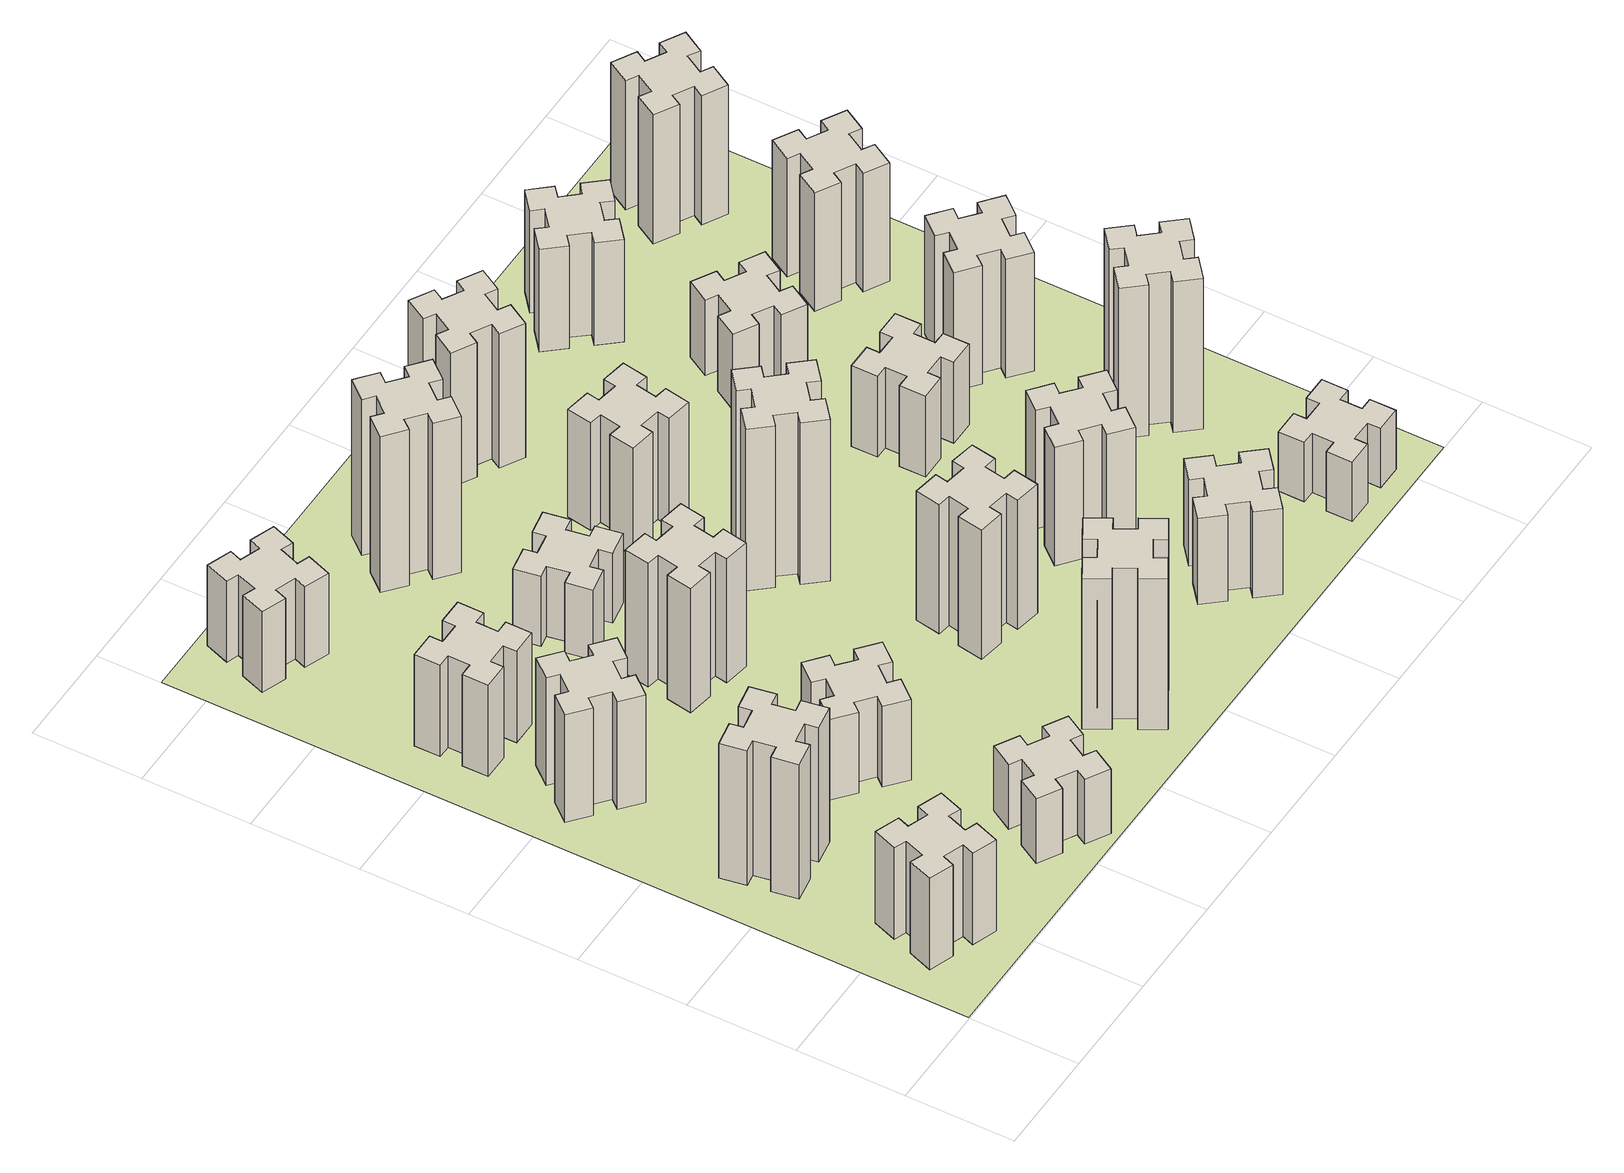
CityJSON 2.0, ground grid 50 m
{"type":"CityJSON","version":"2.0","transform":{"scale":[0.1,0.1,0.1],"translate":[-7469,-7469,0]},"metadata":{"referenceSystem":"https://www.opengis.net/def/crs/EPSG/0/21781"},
"CityObjects":{
"building1":{"type":"Building","attributes":{"class":"1000","function":"1000","usage":"1000","yearOfConstruction":2016,"roofType":"1000","measuredHeight":51,"storeysAboveGround":30,"storeysBelowGround":0},"geometry":[{"type":"Solid","lod":"1","boundaries":[[[[0,1,2,3,4,5,6,7,8,9,10,11,12,13,14,15,16,17,18,19]],[[17,16,20,21]],[[16,15,22,20]],[[15,14,23,22]],[[14,13,24,23]],[[13,12,25,24]],[[12,11,26,25]],[[11,10,27,26]],[[10,9,28,27]],[[9,8,29,28]],[[8,7,30,29]],[[7,6,31,30]],[[6,5,32,31]],[[5,4,33,32]],[[4,3,34,33]],[[3,2,35,34]],[[2,1,36,35]],[[1,0,37,36]],[[0,19,38,37]],[[19,18,39,38]],[[18,17,21,39]],[[24,25,26,27,28,29,30,31,32,33,34,35,36,37,38,39,21,20,22,23]]]]}]},
"building2":{"type":"Building","attributes":{"class":"1000","function":"1000","usage":"1000","yearOfConstruction":2016,"roofType":"1000","measuredHeight":75,"storeysAboveGround":30,"storeysBelowGround":0},"geometry":[{"type":"Solid","lod":"1","boundaries":[[[[40,41,42,43,44,45,46,47,48,49,50,51,52,53,54,55,56,57,58,59]],[[57,56,60,61]],[[56,55,62,60]],[[55,54,63,62]],[[54,53,64,63]],[[53,52,65,64]],[[52,51,66,65]],[[51,50,67,66]],[[50,49,68,67]],[[49,48,69,68]],[[48,47,70,69]],[[47,46,71,70]],[[46,45,72,71]],[[45,44,73,72]],[[44,43,74,73]],[[43,42,75,74]],[[42,41,76,75]],[[41,40,77,76]],[[40,59,78,77]],[[59,58,79,78]],[[58,57,61,79]],[[64,65,66,67,68,69,70,71,72,73,74,75,76,77,78,79,61,60,62,63]]]]}]},
"building3":{"type":"Building","attributes":{"class":"1000","function":"1000","usage":"1000","yearOfConstruction":2016,"roofType":"1000","measuredHeight":60,"storeysAboveGround":30,"storeysBelowGround":0},"geometry":[{"type":"Solid","lod":"1","boundaries":[[[[80,81,82,83,84,85,86,87,88,89,90,91,92,93,94,95,96,97,98,99]],[[97,96,100,101]],[[96,95,102,100]],[[95,94,103,102]],[[94,93,104,103]],[[93,92,105,104]],[[92,91,106,105]],[[91,90,107,106]],[[90,89,108,107]],[[89,88,109,108]],[[88,87,110,109]],[[87,86,111,110]],[[86,85,112,111]],[[85,84,113,112]],[[84,83,114,113]],[[83,82,115,114]],[[82,81,116,115]],[[81,80,117,116]],[[80,99,118,117]],[[99,98,119,118]],[[98,97,101,119]],[[104,105,106,107,108,109,110,111,112,113,114,115,116,117,118,119,101,100,102,103]]]]}]},
"building4":{"type":"Building","attributes":{"class":"1000","function":"1000","usage":"1000","yearOfConstruction":2016,"roofType":"1000","measuredHeight":51,"storeysAboveGround":30,"storeysBelowGround":0},"geometry":[{"type":"Solid","lod":"1","boundaries":[[[[120,121,122,123,124,125,126,127,128,129,130,131,132,133,134,135,136,137,138,139]],[[137,136,140,141]],[[136,135,142,140]],[[135,134,143,142]],[[134,133,144,143]],[[133,132,145,144]],[[132,131,146,145]],[[131,130,147,146]],[[130,129,148,147]],[[129,128,149,148]],[[128,127,150,149]],[[127,126,151,150]],[[126,125,152,151]],[[125,124,153,152]],[[124,123,154,153]],[[123,122,155,154]],[[122,121,156,155]],[[121,120,157,156]],[[120,139,158,157]],[[139,138,159,158]],[[138,137,141,159]],[[144,145,146,147,148,149,150,151,152,153,154,155,156,157,158,159,141,140,142,143]]]]}]},
"building5":{"type":"Building","attributes":{"class":"1000","function":"1000","usage":"1000","yearOfConstruction":2016,"roofType":"1000","measuredHeight":36,"storeysAboveGround":30,"storeysBelowGround":0},"geometry":[{"type":"Solid","lod":"1","boundaries":[[[[160,161,162,163,164,165,166,167,168,169,170,171,172,173,174,175,176,177,178,179]],[[177,176,180,181]],[[176,175,182,180]],[[175,174,183,182]],[[174,173,184,183]],[[173,172,185,184]],[[172,171,186,185]],[[171,170,187,186]],[[170,169,188,187]],[[169,168,189,188]],[[168,167,190,189]],[[167,166,191,190]],[[166,165,192,191]],[[165,164,193,192]],[[164,163,194,193]],[[163,162,195,194]],[[162,161,196,195]],[[161,160,197,196]],[[160,179,198,197]],[[179,178,199,198]],[[178,177,181,199]],[[184,185,186,187,188,189,190,191,192,193,194,195,196,197,198,199,181,180,182,183]]]]}]},
"building6":{"type":"Building","attributes":{"class":"1000","function":"1000","usage":"1000","yearOfConstruction":2016,"roofType":"1000","measuredHeight":45,"storeysAboveGround":30,"storeysBelowGround":0},"geometry":[{"type":"Solid","lod":"1","boundaries":[[[[200,201,202,203,204,205,206,207,208,209,210,211,212,213,214,215,216,217,218,219]],[[217,216,220,221]],[[216,215,222,220]],[[215,214,223,222]],[[214,213,224,223]],[[213,212,225,224]],[[212,211,226,225]],[[211,210,227,226]],[[210,209,228,227]],[[209,208,229,228]],[[208,207,230,229]],[[207,206,231,230]],[[206,205,232,231]],[[205,204,233,232]],[[204,203,234,233]],[[203,202,235,234]],[[202,201,236,235]],[[201,200,237,236]],[[200,219,238,237]],[[219,218,239,238]],[[218,217,221,239]],[[224,225,226,227,228,229,230,231,232,233,234,235,236,237,238,239,221,220,222,223]]]]}]},
"building7":{"type":"Building","attributes":{"class":"1000","function":"1000","usage":"1000","yearOfConstruction":2016,"roofType":"1000","measuredHeight":45,"storeysAboveGround":30,"storeysBelowGround":0},"geometry":[{"type":"Solid","lod":"1","boundaries":[[[[240,241,242,243,244,245,246,247,248,249,250,251,252,253,254,255,256,257,258,259]],[[257,256,260,261]],[[256,255,262,260]],[[255,254,263,262]],[[254,253,264,263]],[[253,252,265,264]],[[252,251,266,265]],[[251,250,267,266]],[[250,249,268,267]],[[249,248,269,268]],[[248,247,270,269]],[[247,246,271,270]],[[246,245,272,271]],[[245,244,273,272]],[[244,243,274,273]],[[243,242,275,274]],[[242,241,276,275]],[[241,240,277,276]],[[240,259,278,277]],[[259,258,279,278]],[[258,257,261,279]],[[264,265,266,267,268,269,270,271,272,273,274,275,276,277,278,279,261,260,262,263]]]]}]},
"building8":{"type":"Building","attributes":{"class":"1000","function":"1000","usage":"1000","yearOfConstruction":2016,"roofType":"1000","measuredHeight":69,"storeysAboveGround":30,"storeysBelowGround":0},"geometry":[{"type":"Solid","lod":"1","boundaries":[[[[280,281,282,283,284,285,286,287,288,289,290,291,292,293,294,295,296,297,298,299]],[[297,296,300,301]],[[296,295,302,300]],[[295,294,303,302]],[[294,293,304,303]],[[293,292,305,304]],[[292,291,306,305]],[[291,290,307,306]],[[290,289,308,307]],[[289,288,309,308]],[[288,287,310,309]],[[287,286,311,310]],[[286,285,312,311]],[[285,284,313,312]],[[284,283,314,313]],[[283,282,315,314]],[[282,281,316,315]],[[281,280,317,316]],[[280,299,318,317]],[[299,298,319,318]],[[298,297,301,319]],[[304,305,306,307,308,309,310,311,312,313,314,315,316,317,318,319,301,300,302,303]]]]}]},
"building9":{"type":"Building","attributes":{"class":"1000","function":"1000","usage":"1000","yearOfConstruction":2016,"roofType":"1000","measuredHeight":39,"storeysAboveGround":30,"storeysBelowGround":0},"geometry":[{"type":"Solid","lod":"1","boundaries":[[[[320,321,322,323,324,325,326,327,328,329,330,331,332,333,334,335,336,337,338,339]],[[337,336,340,341]],[[336,335,342,340]],[[335,334,343,342]],[[334,333,344,343]],[[333,332,345,344]],[[332,331,346,345]],[[331,330,347,346]],[[330,329,348,347]],[[329,328,349,348]],[[328,327,350,349]],[[327,326,351,350]],[[326,325,352,351]],[[325,324,353,352]],[[324,323,354,353]],[[323,322,355,354]],[[322,321,356,355]],[[321,320,357,356]],[[320,339,358,357]],[[339,338,359,358]],[[338,337,341,359]],[[344,345,346,347,348,349,350,351,352,353,354,355,356,357,358,359,341,340,342,343]]]]}]},
"building10":{"type":"Building","attributes":{"class":"1000","function":"1000","usage":"1000","yearOfConstruction":2016,"roofType":"1000","measuredHeight":84,"storeysAboveGround":30,"storeysBelowGround":0},"geometry":[{"type":"Solid","lod":"1","boundaries":[[[[360,361,362,363,364,365,366,367,368,369,370,371,372,373,374,375,376,377,378,379]],[[377,376,380,381]],[[376,375,382,380]],[[375,374,383,382]],[[374,373,384,383]],[[373,372,385,384]],[[372,371,386,385]],[[371,370,387,386]],[[370,369,388,387]],[[369,368,389,388]],[[368,367,390,389]],[[367,366,391,390]],[[366,365,392,391]],[[365,364,393,392]],[[364,363,394,393]],[[363,362,395,394]],[[362,361,396,395]],[[361,360,397,396]],[[360,379,398,397]],[[379,378,399,398]],[[378,377,381,399]],[[384,385,386,387,388,389,390,391,392,393,394,395,396,397,398,399,381,380,382,383]]]]}]},
"building11":{"type":"Building","attributes":{"class":"1000","function":"1000","usage":"1000","yearOfConstruction":2016,"roofType":"1000","measuredHeight":87,"storeysAboveGround":30,"storeysBelowGround":0},"geometry":[{"type":"Solid","lod":"1","boundaries":[[[[400,401,402,403,404,405,406,407,408,409,410,411,412,413,414,415,416,417,418,419]],[[417,416,420,421]],[[416,415,422,420]],[[415,414,423,422]],[[414,413,424,423]],[[413,412,425,424]],[[412,411,426,425]],[[411,410,427,426]],[[410,409,428,427]],[[409,408,429,428]],[[408,407,430,429]],[[407,406,431,430]],[[406,405,432,431]],[[405,404,433,432]],[[404,403,434,433]],[[403,402,435,434]],[[402,401,436,435]],[[401,400,437,436]],[[400,419,438,437]],[[419,418,439,438]],[[418,417,421,439]],[[424,425,426,427,428,429,430,431,432,433,434,435,436,437,438,439,421,420,422,423]]]]}]},
"building12":{"type":"Building","attributes":{"class":"1000","function":"1000","usage":"1000","yearOfConstruction":2016,"roofType":"1000","measuredHeight":72,"storeysAboveGround":30,"storeysBelowGround":0},"geometry":[{"type":"Solid","lod":"1","boundaries":[[[[440,441,442,443,444,445,446,447,448,449,450,451,452,453,454,455,456,457,458,459]],[[457,456,460,461]],[[456,455,462,460]],[[455,454,463,462]],[[454,453,464,463]],[[453,452,465,464]],[[452,451,466,465]],[[451,450,467,466]],[[450,449,468,467]],[[449,448,469,468]],[[448,447,470,469]],[[447,446,471,470]],[[446,445,472,471]],[[445,444,473,472]],[[444,443,474,473]],[[443,442,475,474]],[[442,441,476,475]],[[441,440,477,476]],[[440,459,478,477]],[[459,458,479,478]],[[458,457,461,479]],[[464,465,466,467,468,469,470,471,472,473,474,475,476,477,478,479,461,460,462,463]]]]}]},
"building13":{"type":"Building","attributes":{"class":"1000","function":"1000","usage":"1000","yearOfConstruction":2016,"roofType":"1000","measuredHeight":90,"storeysAboveGround":30,"storeysBelowGround":0},"geometry":[{"type":"Solid","lod":"1","boundaries":[[[[480,481,482,483,484,485,486,487,488,489,490,491,492,493,494,495,496,497,498,499]],[[497,496,500,501]],[[496,495,502,500]],[[495,494,503,502]],[[494,493,504,503]],[[493,492,505,504]],[[492,491,506,505]],[[491,490,507,506]],[[490,489,508,507]],[[489,488,509,508]],[[488,487,510,509]],[[487,486,511,510]],[[486,485,512,511]],[[485,484,513,512]],[[484,483,514,513]],[[483,482,515,514]],[[482,481,516,515]],[[481,480,517,516]],[[480,499,518,517]],[[499,498,519,518]],[[498,497,501,519]],[[504,505,506,507,508,509,510,511,512,513,514,515,516,517,518,519,501,500,502,503]]]]}]},
"building14":{"type":"Building","attributes":{"class":"1000","function":"1000","usage":"1000","yearOfConstruction":2016,"roofType":"1000","measuredHeight":60,"storeysAboveGround":30,"storeysBelowGround":0},"geometry":[{"type":"Solid","lod":"1","boundaries":[[[[520,521,522,523,524,525,526,527,528,529,530,531,532,533,534,535,536,537,538,539]],[[537,536,540,541]],[[536,535,542,540]],[[535,534,543,542]],[[534,533,544,543]],[[533,532,545,544]],[[532,531,546,545]],[[531,530,547,546]],[[530,529,548,547]],[[529,528,549,548]],[[528,527,550,549]],[[527,526,551,550]],[[526,525,552,551]],[[525,524,553,552]],[[524,523,554,553]],[[523,522,555,554]],[[522,521,556,555]],[[521,520,557,556]],[[520,539,558,557]],[[539,538,559,558]],[[538,537,541,559]],[[544,545,546,547,548,549,550,551,552,553,554,555,556,557,558,559,541,540,542,543]]]]}]},
"building15":{"type":"Building","attributes":{"class":"1000","function":"1000","usage":"1000","yearOfConstruction":2016,"roofType":"1000","measuredHeight":75,"storeysAboveGround":30,"storeysBelowGround":0},"geometry":[{"type":"Solid","lod":"1","boundaries":[[[[560,561,562,563,564,565,566,567,568,569,570,571,572,573,574,575,576,577,578,579]],[[577,576,580,581]],[[576,575,582,580]],[[575,574,583,582]],[[574,573,584,583]],[[573,572,585,584]],[[572,571,586,585]],[[571,570,587,586]],[[570,569,588,587]],[[569,568,589,588]],[[568,567,590,589]],[[567,566,591,590]],[[566,565,592,591]],[[565,564,593,592]],[[564,563,594,593]],[[563,562,595,594]],[[562,561,596,595]],[[561,560,597,596]],[[560,579,598,597]],[[579,578,599,598]],[[578,577,581,599]],[[584,585,586,587,588,589,590,591,592,593,594,595,596,597,598,599,581,580,582,583]]]]}]},
"building16":{"type":"Building","attributes":{"class":"1000","function":"1000","usage":"1000","yearOfConstruction":2016,"roofType":"1000","measuredHeight":48,"storeysAboveGround":30,"storeysBelowGround":0},"geometry":[{"type":"Solid","lod":"1","boundaries":[[[[600,601,602,603,604,605,606,607,608,609,610,611,612,613,614,615,616,617,618,619]],[[617,616,620,621]],[[616,615,622,620]],[[615,614,623,622]],[[614,613,624,623]],[[613,612,625,624]],[[612,611,626,625]],[[611,610,627,626]],[[610,609,628,627]],[[609,608,629,628]],[[608,607,630,629]],[[607,606,631,630]],[[606,605,632,631]],[[605,604,633,632]],[[604,603,634,633]],[[603,602,635,634]],[[602,601,636,635]],[[601,600,637,636]],[[600,619,638,637]],[[619,618,639,638]],[[618,617,621,639]],[[624,625,626,627,628,629,630,631,632,633,634,635,636,637,638,639,621,620,622,623]]]]}]},
"building17":{"type":"Building","attributes":{"class":"1000","function":"1000","usage":"1000","yearOfConstruction":2016,"roofType":"1000","measuredHeight":66,"storeysAboveGround":30,"storeysBelowGround":0},"geometry":[{"type":"Solid","lod":"1","boundaries":[[[[640,641,642,643,644,645,646,647,648,649,650,651,652,653,654,655,656,657,658,659]],[[657,656,660,661]],[[656,655,662,660]],[[655,654,663,662]],[[654,653,664,663]],[[653,652,665,664]],[[652,651,666,665]],[[651,650,667,666]],[[650,649,668,667]],[[649,648,669,668]],[[648,647,670,669]],[[647,646,671,670]],[[646,645,672,671]],[[645,644,673,672]],[[644,643,674,673]],[[643,642,675,674]],[[642,641,676,675]],[[641,640,677,676]],[[640,659,678,677]],[[659,658,679,678]],[[658,657,661,679]],[[664,665,666,667,668,669,670,671,672,673,674,675,676,677,678,679,661,660,662,663]]]]}]},
"building18":{"type":"Building","attributes":{"class":"1000","function":"1000","usage":"1000","yearOfConstruction":2016,"roofType":"1000","measuredHeight":45,"storeysAboveGround":30,"storeysBelowGround":0},"geometry":[{"type":"Solid","lod":"1","boundaries":[[[[680,681,682,683,684,685,686,687,688,689,690,691,692,693,694,695,696,697,698,699]],[[697,696,700,701]],[[696,695,702,700]],[[695,694,703,702]],[[694,693,704,703]],[[693,692,705,704]],[[692,691,706,705]],[[691,690,707,706]],[[690,689,708,707]],[[689,688,709,708]],[[688,687,710,709]],[[687,686,711,710]],[[686,685,712,711]],[[685,684,713,712]],[[684,683,714,713]],[[683,682,715,714]],[[682,681,716,715]],[[681,680,717,716]],[[680,699,718,717]],[[699,698,719,718]],[[698,697,701,719]],[[704,705,706,707,708,709,710,711,712,713,714,715,716,717,718,719,701,700,702,703]]]]}]},
"building19":{"type":"Building","attributes":{"class":"1000","function":"1000","usage":"1000","yearOfConstruction":2016,"roofType":"1000","measuredHeight":33,"storeysAboveGround":30,"storeysBelowGround":0},"geometry":[{"type":"Solid","lod":"1","boundaries":[[[[720,721,722,723,724,725,726,727,728,729,730,731,732,733,734,735,736,737,738,739]],[[737,736,740,741]],[[736,735,742,740]],[[735,734,743,742]],[[734,733,744,743]],[[733,732,745,744]],[[732,731,746,745]],[[731,730,747,746]],[[730,729,748,747]],[[729,728,749,748]],[[728,727,750,749]],[[727,726,751,750]],[[726,725,752,751]],[[725,724,753,752]],[[724,723,754,753]],[[723,722,755,754]],[[722,721,756,755]],[[721,720,757,756]],[[720,739,758,757]],[[739,738,759,758]],[[738,737,741,759]],[[744,745,746,747,748,749,750,751,752,753,754,755,756,757,758,759,741,740,742,743]]]]}]},
"building20":{"type":"Building","attributes":{"class":"1000","function":"1000","usage":"1000","yearOfConstruction":2016,"roofType":"1000","measuredHeight":42,"storeysAboveGround":30,"storeysBelowGround":0},"geometry":[{"type":"Solid","lod":"1","boundaries":[[[[760,761,762,763,764,765,766,767,768,769,770,771,772,773,774,775,776,777,778,779]],[[777,776,780,781]],[[776,775,782,780]],[[775,774,783,782]],[[774,773,784,783]],[[773,772,785,784]],[[772,771,786,785]],[[771,770,787,786]],[[770,769,788,787]],[[769,768,789,788]],[[768,767,790,789]],[[767,766,791,790]],[[766,765,792,791]],[[765,764,793,792]],[[764,763,794,793]],[[763,762,795,794]],[[762,761,796,795]],[[761,760,797,796]],[[760,779,798,797]],[[779,778,799,798]],[[778,777,781,799]],[[784,785,786,787,788,789,790,791,792,793,794,795,796,797,798,799,781,780,782,783]]]]}]},
"building21":{"type":"Building","attributes":{"class":"1000","function":"1000","usage":"1000","yearOfConstruction":2016,"roofType":"1000","measuredHeight":57,"storeysAboveGround":30,"storeysBelowGround":0},"geometry":[{"type":"Solid","lod":"1","boundaries":[[[[800,801,802,803,804,805,806,807,808,809,810,811,812,813,814,815,816,817,818,819]],[[817,816,820,821]],[[816,815,822,820]],[[815,814,823,822]],[[814,813,824,823]],[[813,812,825,824]],[[812,811,826,825]],[[811,810,827,826]],[[810,809,828,827]],[[809,808,829,828]],[[808,807,830,829]],[[807,806,831,830]],[[806,805,832,831]],[[805,804,833,832]],[[804,803,834,833]],[[803,802,835,834]],[[802,801,836,835]],[[801,800,837,836]],[[800,819,838,837]],[[819,818,839,838]],[[818,817,821,839]],[[824,825,826,827,828,829,830,831,832,833,834,835,836,837,838,839,821,820,822,823]]]]}]},
"building22":{"type":"Building","attributes":{"class":"1000","function":"1000","usage":"1000","yearOfConstruction":2016,"roofType":"1000","measuredHeight":84,"storeysAboveGround":30,"storeysBelowGround":0},"geometry":[{"type":"Solid","lod":"1","boundaries":[[[[840,841,842,843,844,845,846,847,848,849,850,851,852,853,854,855,856,857,858,859]],[[857,856,860,861]],[[856,855,862,860]],[[855,854,863,862]],[[854,853,864,863]],[[853,852,865,864]],[[852,851,866,865]],[[851,850,867,866]],[[850,849,868,867]],[[849,848,869,868]],[[848,847,870,869]],[[847,846,871,870]],[[846,845,872,871]],[[845,844,873,872]],[[844,843,874,873]],[[843,842,875,874]],[[842,841,876,875]],[[841,840,877,876]],[[840,859,878,877]],[[859,858,879,878]],[[858,857,861,879]],[[864,865,866,867,868,869,870,871,872,873,874,875,876,877,878,879,861,860,862,863]]]]}]},
"building23":{"type":"Building","attributes":{"class":"1000","function":"1000","usage":"1000","yearOfConstruction":2016,"roofType":"1000","measuredHeight":66,"storeysAboveGround":30,"storeysBelowGround":0},"geometry":[{"type":"Solid","lod":"1","boundaries":[[[[880,881,882,883,884,885,886,887,888,889,890,891,892,893,894,895,896,897,898,899]],[[897,896,900,901]],[[896,895,902,900]],[[895,894,903,902]],[[894,893,904,903]],[[893,892,905,904]],[[892,891,906,905]],[[891,890,907,906]],[[890,889,908,907]],[[889,888,909,908]],[[888,887,910,909]],[[887,886,911,910]],[[886,885,912,911]],[[885,884,913,912]],[[884,883,914,913]],[[883,882,915,914]],[[882,881,916,915]],[[881,880,917,916]],[[880,899,918,917]],[[899,898,919,918]],[[898,897,901,919]],[[904,905,906,907,908,909,910,911,912,913,914,915,916,917,918,919,901,900,902,903]]]]}]},
"building24":{"type":"Building","attributes":{"class":"1000","function":"1000","usage":"1000","yearOfConstruction":2016,"roofType":"1000","measuredHeight":66,"storeysAboveGround":30,"storeysBelowGround":0},"geometry":[{"type":"Solid","lod":"1","boundaries":[[[[920,921,922,923,924,925,926,927,928,929,930,931,932,933,934,935,936,937,938,939]],[[937,936,940,941]],[[936,935,942,940]],[[935,934,943,942]],[[934,933,944,943]],[[933,932,945,944]],[[932,931,946,945]],[[931,930,947,946]],[[930,929,948,947]],[[929,928,949,948]],[[928,927,950,949]],[[927,926,951,950]],[[926,925,952,951]],[[925,924,953,952]],[[924,923,954,953]],[[923,922,955,954]],[[922,921,956,955]],[[921,920,957,956]],[[920,939,958,957]],[[939,938,959,958]],[[938,937,941,959]],[[944,945,946,947,948,949,950,951,952,953,954,955,956,957,958,959,941,940,942,943]]]]}]},
"building25":{"type":"Building","attributes":{"class":"1000","function":"1000","usage":"1000","yearOfConstruction":2016,"roofType":"1000","measuredHeight":72,"storeysAboveGround":30,"storeysBelowGround":0},"geometry":[{"type":"Solid","lod":"1","boundaries":[[[[960,961,962,963,964,965,966,967,968,969,970,971,972,973,974,975,976,977,978,979]],[[977,976,980,981]],[[976,975,982,980]],[[975,974,983,982]],[[974,973,984,983]],[[973,972,985,984]],[[972,971,986,985]],[[971,970,987,986]],[[970,969,988,987]],[[969,968,989,988]],[[968,967,990,989]],[[967,966,991,990]],[[966,965,992,991]],[[965,964,993,992]],[[964,963,994,993]],[[963,962,995,994]],[[962,961,996,995]],[[961,960,997,996]],[[960,979,998,997]],[[979,978,999,998]],[[978,977,981,999]],[[984,985,986,987,988,989,990,991,992,993,994,995,996,997,998,999,981,980,982,983]]]]}]},
"landuse1":{"type":"LandUse","attributes":{"name":"plot1","function":"1010"},"geometry":[{"type":"MultiSurface","lod":"1","boundaries":[[[1000,1001,1002,1003]]]}]}
},
"vertices":[
[289,460,0],[255,366,0],[199,387,0],[157,274,0],[270,233,0],[291,289,0],[385,255,0],[364,199,0],[477,157,0],[518,270,0],[462,291,0],[496,385,0],[552,364,0],[593,477,0],[480,518,0],[460,462,0],[366,496,0],[387,552,0],[274,593,0],[233,480,0],[366,496,510],[387,552,510],[460,462,510],[480,518,510],[593,477,510],[552,364,510],[496,385,510],[462,291,510],[518,270,510],[477,157,510],[364,199,510],[385,255,510],[291,289,510],[270,233,510],[157,274,510],[199,387,510],[255,366,510],[289,460,510],[233,480,510],[274,593,510],
[345,998,0],[444,1016,0],[454,957,0],[572,977,0],[551,1096,0],[492,1085,0],[475,1184,0],[534,1194,0],[513,1312,0],[395,1291,0],[405,1232,0],[307,1215,0],[297,1274,0],[178,1253,0],[199,1135,0],[258,1145,0],[276,1047,0],[217,1037,0],[237,918,0],[356,939,0],[276,1047,750],[217,1037,750],[258,1145,750],[199,1135,750],[178,1253,750],[297,1274,750],[307,1215,750],[405,1232,750],[395,1291,750],[513,1312,750],[534,1194,750],[475,1184,750],[492,1085,750],[551,1096,750],[572,977,750],[454,957,750],[444,1016,750],[345,998,750],[356,939,750],[237,918,750],
[484,2007,0],[408,2072,0],[446,2118,0],[354,2195,0],[277,2103,0],[323,2064,0],[259,1988,0],[213,2026,0],[136,1934,0],[228,1857,0],[266,1903,0],[343,1839,0],[304,1793,0],[396,1716,0],[473,1808,0],[427,1846,0],[492,1923,0],[538,1884,0],[615,1976,0],[523,2053,0],[492,1923,600],[538,1884,600],[427,1846,600],[473,1808,600],[396,1716,600],[304,1793,600],[343,1839,600],[266,1903,600],[228,1857,600],[136,1934,600],[213,2026,600],[259,1988,600],[323,2064,600],[277,2103,600],[354,2195,600],[446,2118,600],[408,2072,600],[484,2007,600],[523,2053,600],[615,1976,600],
[485,2445,0],[485,2545,0],[545,2545,0],[545,2665,0],[425,2665,0],[425,2605,0],[325,2605,0],[325,2665,0],[205,2665,0],[205,2545,0],[265,2545,0],[265,2445,0],[205,2445,0],[205,2325,0],[325,2325,0],[325,2385,0],[425,2385,0],[425,2325,0],[545,2325,0],[545,2445,0],[425,2385,510],[425,2325,510],[325,2385,510],[325,2325,510],[205,2325,510],[205,2445,510],[265,2445,510],[265,2545,510],[205,2545,510],[205,2665,510],[325,2665,510],[325,2605,510],[425,2605,510],[425,2665,510],[545,2665,510],[545,2545,510],[485,2545,510],[485,2445,510],[545,2445,510],[545,2325,510],
[1017,205,0],[1104,155,0],[1074,103,0],[1178,43,0],[1238,147,0],[1186,177,0],[1236,264,0],[1288,234,0],[1348,338,0],[1244,398,0],[1214,346,0],[1127,396,0],[1157,448,0],[1053,508,0],[993,404,0],[1045,374,0],[995,287,0],[943,317,0],[883,213,0],[987,153,0],[995,287,360],[943,317,360],[1045,374,360],[993,404,360],[1053,508,360],[1157,448,360],[1127,396,360],[1214,346,360],[1244,398,360],[1348,338,360],[1288,234,360],[1236,264,360],[1186,177,360],[1238,147,360],[1178,43,360],[1074,103,360],[1104,155,360],[1017,205,360],[987,153,360],[883,213,360],
[906,1063,0],[983,999,0],[944,953,0],[1036,876,0],[1113,968,0],[1067,1006,0],[1132,1083,0],[1178,1044,0],[1255,1136,0],[1163,1213,0],[1124,1167,0],[1048,1232,0],[1086,1278,0],[994,1355,0],[917,1263,0],[963,1224,0],[899,1148,0],[853,1186,0],[776,1094,0],[868,1017,0],[899,1148,450],[853,1186,450],[963,1224,450],[917,1263,450],[994,1355,450],[1086,1278,450],[1048,1232,450],[1124,1167,450],[1163,1213,450],[1255,1136,450],[1178,1044,450],[1132,1083,450],[1067,1006,450],[1113,968,450],[1036,876,450],[944,953,450],[983,999,450],[906,1063,450],[868,1017,450],[776,1094,450],
[289,3520,0],[255,3426,0],[199,3447,0],[157,3334,0],[270,3293,0],[291,3349,0],[385,3315,0],[364,3259,0],[477,3217,0],[518,3330,0],[462,3351,0],[496,3445,0],[552,3424,0],[593,3537,0],[480,3578,0],[460,3522,0],[366,3556,0],[387,3612,0],[274,3653,0],[233,3540,0],[366,3556,450],[387,3612,450],[460,3522,450],[480,3578,450],[593,3537,450],[552,3424,450],[496,3445,450],[462,3351,450],[518,3330,450],[477,3217,450],[364,3259,450],[385,3315,450],[291,3349,450],[270,3293,450],[157,3334,450],[199,3447,450],[255,3426,450],[289,3520,450],[233,3540,450],[274,3653,450],
[1215,1887,0],[1232,1985,0],[1291,1975,0],[1312,2093,0],[1194,2114,0],[1184,2055,0],[1085,2072,0],[1096,2131,0],[977,2152,0],[957,2034,0],[1016,2024,0],[998,1925,0],[939,1936,0],[918,1817,0],[1037,1797,0],[1047,1856,0],[1145,1838,0],[1135,1779,0],[1253,1758,0],[1274,1877,0],[1145,1838,690],[1135,1779,690],[1047,1856,690],[1037,1797,690],[918,1817,690],[939,1936,690],[998,1925,690],[1016,2024,690],[957,2034,690],[977,2152,690],[1096,2131,690],[1085,2072,690],[1184,2055,690],[1194,2114,690],[1312,2093,690],[1291,1975,690],[1232,1985,690],[1215,1887,690],[1274,1877,690],[1253,1758,690],
[1232,2465,0],[1215,2564,0],[1274,2574,0],[1253,2692,0],[1135,2671,0],[1145,2612,0],[1047,2595,0],[1037,2654,0],[918,2633,0],[939,2515,0],[998,2525,0],[1016,2427,0],[957,2417,0],[977,2298,0],[1096,2319,0],[1085,2378,0],[1184,2396,0],[1194,2337,0],[1312,2357,0],[1291,2476,0],[1184,2396,390],[1194,2337,390],[1085,2378,390],[1096,2319,390],[977,2298,390],[957,2417,390],[1016,2427,390],[998,2525,390],[939,2515,390],[918,2633,390],[1037,2654,390],[1047,2595,390],[1145,2612,390],[1135,2671,390],[1253,2692,390],[1274,2574,390],[1215,2564,390],[1232,2465,390],[1291,2476,390],[1312,2357,390],
[1735,364,0],[1785,277,0],[1733,247,0],[1793,143,0],[1897,203,0],[1867,255,0],[1954,305,0],[1984,253,0],[2088,313,0],[2028,417,0],[1976,387,0],[1926,474,0],[1978,504,0],[1918,608,0],[1814,548,0],[1844,496,0],[1757,446,0],[1727,498,0],[1623,438,0],[1683,334,0],[1757,446,840],[1727,498,840],[1844,496,840],[1814,548,840],[1918,608,840],[1978,504,840],[1926,474,840],[1976,387,840],[2028,417,840],[2088,313,840],[1984,253,840],[1954,305,840],[1867,255,840],[1897,203,840],[1793,143,840],[1733,247,840],[1785,277,840],[1735,364,840],[1683,334,840],[1623,438,840],
[1006,3183,0],[1083,3119,0],[1044,3073,0],[1136,2996,0],[1213,3088,0],[1167,3126,0],[1232,3203,0],[1278,3164,0],[1355,3256,0],[1263,3333,0],[1224,3287,0],[1148,3352,0],[1186,3398,0],[1094,3475,0],[1017,3383,0],[1063,3344,0],[999,3268,0],[953,3306,0],[876,3214,0],[968,3137,0],[999,3268,870],[953,3306,870],[1063,3344,870],[1017,3383,870],[1094,3475,870],[1186,3398,870],[1148,3352,870],[1224,3287,870],[1263,3333,870],[1355,3256,870],[1278,3164,870],[1232,3203,870],[1167,3126,870],[1213,3088,870],[1136,2996,870],[1044,3073,870],[1083,3119,870],[1006,3183,870],[968,3137,870],[876,3214,870],
[2024,1215,0],[1925,1232,0],[1936,1291,0],[1817,1312,0],[1797,1194,0],[1856,1184,0],[1838,1085,0],[1779,1096,0],[1758,977,0],[1877,957,0],[1887,1016,0],[1985,998,0],[1975,939,0],[2093,918,0],[2114,1037,0],[2055,1047,0],[2072,1145,0],[2131,1135,0],[2152,1253,0],[2034,1274,0],[2072,1145,720],[2131,1135,720],[2055,1047,720],[2114,1037,720],[2093,918,720],[1975,939,720],[1985,998,720],[1887,1016,720],[1877,957,720],[1758,977,720],[1779,1096,720],[1838,1085,720],[1856,1184,720],[1797,1194,720],[1817,1312,720],[1936,1291,720],[1925,1232,720],[2024,1215,720],[2034,1274,720],[2152,1253,720],
[1888,1839,0],[1964,1903,0],[2003,1857,0],[2095,1934,0],[2018,2026,0],[1972,1988,0],[1907,2064,0],[1953,2103,0],[1876,2195,0],[1784,2118,0],[1823,2072,0],[1746,2007,0],[1708,2053,0],[1616,1976,0],[1693,1884,0],[1739,1923,0],[1803,1846,0],[1757,1808,0],[1834,1716,0],[1926,1793,0],[1803,1846,900],[1757,1808,900],[1739,1923,900],[1693,1884,900],[1616,1976,900],[1708,2053,900],[1746,2007,900],[1823,2072,900],[1784,2118,900],[1876,2195,900],[1953,2103,900],[1907,2064,900],[1972,1988,900],[2018,2026,900],[2095,1934,900],[2003,1857,900],[1964,1903,900],[1888,1839,900],[1926,1793,900],[1834,1716,900],
[1824,2695,0],[1725,2712,0],[1736,2771,0],[1617,2792,0],[1597,2674,0],[1656,2664,0],[1638,2565,0],[1579,2576,0],[1558,2457,0],[1677,2437,0],[1687,2496,0],[1785,2478,0],[1775,2419,0],[1893,2398,0],[1914,2517,0],[1855,2527,0],[1872,2625,0],[1931,2615,0],[1952,2733,0],[1834,2754,0],[1872,2625,600],[1931,2615,600],[1855,2527,600],[1914,2517,600],[1893,2398,600],[1775,2419,600],[1785,2478,600],[1687,2496,600],[1677,2437,600],[1558,2457,600],[1579,2576,600],[1638,2565,600],[1656,2664,600],[1597,2674,600],[1617,2792,600],[1736,2771,600],[1725,2712,600],[1824,2695,600],[1834,2754,600],[1952,2733,600],
[1685,3434,0],[1635,3347,0],[1583,3377,0],[1523,3273,0],[1627,3213,0],[1657,3265,0],[1744,3215,0],[1714,3163,0],[1818,3103,0],[1878,3207,0],[1826,3237,0],[1876,3324,0],[1928,3294,0],[1988,3398,0],[1884,3458,0],[1854,3406,0],[1767,3456,0],[1797,3508,0],[1693,3568,0],[1633,3464,0],[1767,3456,750],[1797,3508,750],[1854,3406,750],[1884,3458,750],[1988,3398,750],[1928,3294,750],[1876,3324,750],[1826,3237,750],[1878,3207,750],[1818,3103,750],[1714,3163,750],[1744,3215,750],[1657,3265,750],[1627,3213,750],[1523,3273,750],[1583,3377,750],[1635,3347,750],[1685,3434,750],[1633,3464,750],[1693,3568,750],
[2812,408,0],[2747,484,0],[2793,523,0],[2716,615,0],[2624,538,0],[2663,492,0],[2586,427,0],[2548,473,0],[2456,396,0],[2533,304,0],[2579,343,0],[2643,266,0],[2597,228,0],[2674,136,0],[2766,213,0],[2728,259,0],[2804,323,0],[2843,277,0],[2935,354,0],[2858,446,0],[2804,323,480],[2843,277,480],[2728,259,480],[2766,213,480],[2674,136,480],[2597,228,480],[2643,266,480],[2579,343,480],[2533,304,480],[2456,396,480],[2548,473,480],[2586,427,480],[2663,492,480],[2624,538,480],[2716,615,480],[2793,523,480],[2747,484,480],[2812,408,480],[2858,446,480],[2935,354,480],
[2486,963,0],[2563,899,0],[2524,853,0],[2616,776,0],[2693,868,0],[2647,906,0],[2712,983,0],[2758,944,0],[2835,1036,0],[2743,1113,0],[2704,1067,0],[2628,1132,0],[2666,1178,0],[2574,1255,0],[2497,1163,0],[2543,1124,0],[2479,1048,0],[2433,1086,0],[2356,994,0],[2448,917,0],[2479,1048,660],[2433,1086,660],[2543,1124,660],[2497,1163,660],[2574,1255,660],[2666,1178,660],[2628,1132,660],[2704,1067,660],[2743,1113,660],[2835,1036,660],[2758,944,660],[2712,983,660],[2647,906,660],[2693,868,660],[2616,776,660],[2524,853,660],[2563,899,660],[2486,963,660],[2448,917,660],[2356,994,660],
[2805,1805,0],[2805,1905,0],[2865,1905,0],[2865,2025,0],[2745,2025,0],[2745,1965,0],[2645,1965,0],[2645,2025,0],[2525,2025,0],[2525,1905,0],[2585,1905,0],[2585,1805,0],[2525,1805,0],[2525,1685,0],[2645,1685,0],[2645,1745,0],[2745,1745,0],[2745,1685,0],[2865,1685,0],[2865,1805,0],[2745,1745,450],[2745,1685,450],[2645,1745,450],[2645,1685,450],[2525,1685,450],[2525,1805,450],[2585,1805,450],[2585,1905,450],[2525,1905,450],[2525,2025,450],[2645,2025,450],[2645,1965,450],[2745,1965,450],[2745,2025,450],[2865,2025,450],[2865,1905,450],[2805,1905,450],[2805,1805,450],[2865,1805,450],[2865,1685,450],
[3285,165,0],[3385,165,0],[3385,105,0],[3505,105,0],[3505,225,0],[3445,225,0],[3445,325,0],[3505,325,0],[3505,445,0],[3385,445,0],[3385,385,0],[3285,385,0],[3285,445,0],[3165,445,0],[3165,325,0],[3225,325,0],[3225,225,0],[3165,225,0],[3165,105,0],[3285,105,0],[3225,225,330],[3165,225,330],[3225,325,330],[3165,325,330],[3165,445,330],[3285,445,330],[3285,385,330],[3385,385,330],[3385,445,330],[3505,445,330],[3505,325,330],[3445,325,330],[3445,225,330],[3505,225,330],[3505,105,330],[3385,105,330],[3385,165,330],[3285,165,330],[3285,105,330],[3165,105,330],
[2766,2497,0],[2816,2584,0],[2868,2554,0],[2928,2658,0],[2824,2718,0],[2794,2666,0],[2707,2716,0],[2737,2768,0],[2633,2828,0],[2573,2724,0],[2625,2694,0],[2575,2607,0],[2523,2637,0],[2463,2533,0],[2567,2473,0],[2597,2525,0],[2684,2475,0],[2654,2423,0],[2758,2363,0],[2818,2467,0],[2684,2475,420],[2654,2423,420],[2597,2525,420],[2567,2473,420],[2463,2533,420],[2523,2637,420],[2575,2607,420],[2625,2694,420],[2573,2724,420],[2633,2828,420],[2737,2768,420],[2707,2716,420],[2794,2666,420],[2824,2718,420],[2928,2658,420],[2868,2554,420],[2816,2584,420],[2766,2497,420],[2818,2467,420],[2758,2363,420],
[2628,3219,0],[2704,3283,0],[2743,3237,0],[2835,3314,0],[2758,3406,0],[2712,3368,0],[2647,3444,0],[2693,3483,0],[2616,3575,0],[2524,3498,0],[2563,3452,0],[2486,3387,0],[2448,3433,0],[2356,3356,0],[2433,3264,0],[2479,3303,0],[2543,3226,0],[2497,3188,0],[2574,3096,0],[2666,3173,0],[2543,3226,570],[2497,3188,570],[2479,3303,570],[2433,3264,570],[2356,3356,570],[2448,3433,570],[2486,3387,570],[2563,3452,570],[2524,3498,570],[2616,3575,570],[2693,3483,570],[2647,3444,570],[2712,3368,570],[2758,3406,570],[2835,3314,570],[2743,3237,570],[2704,3283,570],[2628,3219,570],[2666,3173,570],[2574,3096,570],
[3303,1232,0],[3226,1167,0],[3188,1213,0],[3096,1136,0],[3173,1044,0],[3219,1083,0],[3283,1006,0],[3237,968,0],[3314,876,0],[3406,953,0],[3368,999,0],[3444,1063,0],[3483,1017,0],[3575,1094,0],[3498,1186,0],[3452,1148,0],[3387,1224,0],[3433,1263,0],[3356,1355,0],[3264,1278,0],[3387,1224,840],[3433,1263,840],[3452,1148,840],[3498,1186,840],[3575,1094,840],[3483,1017,840],[3444,1063,840],[3368,999,840],[3406,953,840],[3314,876,840],[3237,968,840],[3283,1006,840],[3219,1083,840],[3173,1044,840],[3096,1136,840],[3188,1213,840],[3226,1167,840],[3303,1232,840],[3264,1278,840],[3356,1355,840],
[3344,1907,0],[3268,1972,0],[3306,2018,0],[3214,2095,0],[3137,2003,0],[3183,1964,0],[3119,1888,0],[3073,1926,0],[2996,1834,0],[3088,1757,0],[3126,1803,0],[3203,1739,0],[3164,1693,0],[3256,1616,0],[3333,1708,0],[3287,1746,0],[3352,1823,0],[3398,1784,0],[3475,1876,0],[3383,1953,0],[3352,1823,660],[3398,1784,660],[3287,1746,660],[3333,1708,660],[3256,1616,660],[3164,1693,660],[3203,1739,660],[3126,1803,660],[3088,1757,660],[2996,1834,660],[3073,1926,660],[3119,1888,660],[3183,1964,660],[3137,2003,660],[3214,2095,660],[3306,2018,660],[3268,1972,660],[3344,1907,660],[3383,1953,660],[3475,1876,660],
[3434,2666,0],[3347,2716,0],[3377,2768,0],[3273,2828,0],[3213,2724,0],[3265,2694,0],[3215,2607,0],[3163,2637,0],[3103,2533,0],[3207,2473,0],[3237,2525,0],[3324,2475,0],[3294,2423,0],[3398,2363,0],[3458,2467,0],[3406,2497,0],[3456,2584,0],[3508,2554,0],[3568,2658,0],[3464,2718,0],[3456,2584,660],[3508,2554,660],[3406,2497,660],[3458,2467,660],[3398,2363,660],[3294,2423,660],[3324,2475,660],[3237,2525,660],[3207,2473,660],[3103,2533,660],[3163,2637,660],[3215,2607,660],[3265,2694,660],[3213,2724,660],[3273,2828,660],[3377,2768,660],[3347,2716,660],[3434,2666,660],[3464,2718,660],[3568,2658,660],
[3265,3434,0],[3215,3347,0],[3163,3377,0],[3103,3273,0],[3207,3213,0],[3237,3265,0],[3324,3215,0],[3294,3163,0],[3398,3103,0],[3458,3207,0],[3406,3237,0],[3456,3324,0],[3508,3294,0],[3568,3398,0],[3464,3458,0],[3434,3406,0],[3347,3456,0],[3377,3508,0],[3273,3568,0],[3213,3464,0],[3347,3456,720],[3377,3508,720],[3434,3406,720],[3464,3458,720],[3568,3398,720],[3508,3294,720],[3456,3324,720],[3406,3237,720],[3458,3207,720],[3398,3103,720],[3294,3163,720],[3324,3215,720],[3237,3265,720],[3207,3213,720],[3103,3273,720],[3163,3377,720],[3215,3347,720],[3265,3434,720],[3213,3464,720],[3273,3568,720],
[5,3705,0],[3705,3705,0],[3705,5,0],[5,5,0]
]}
